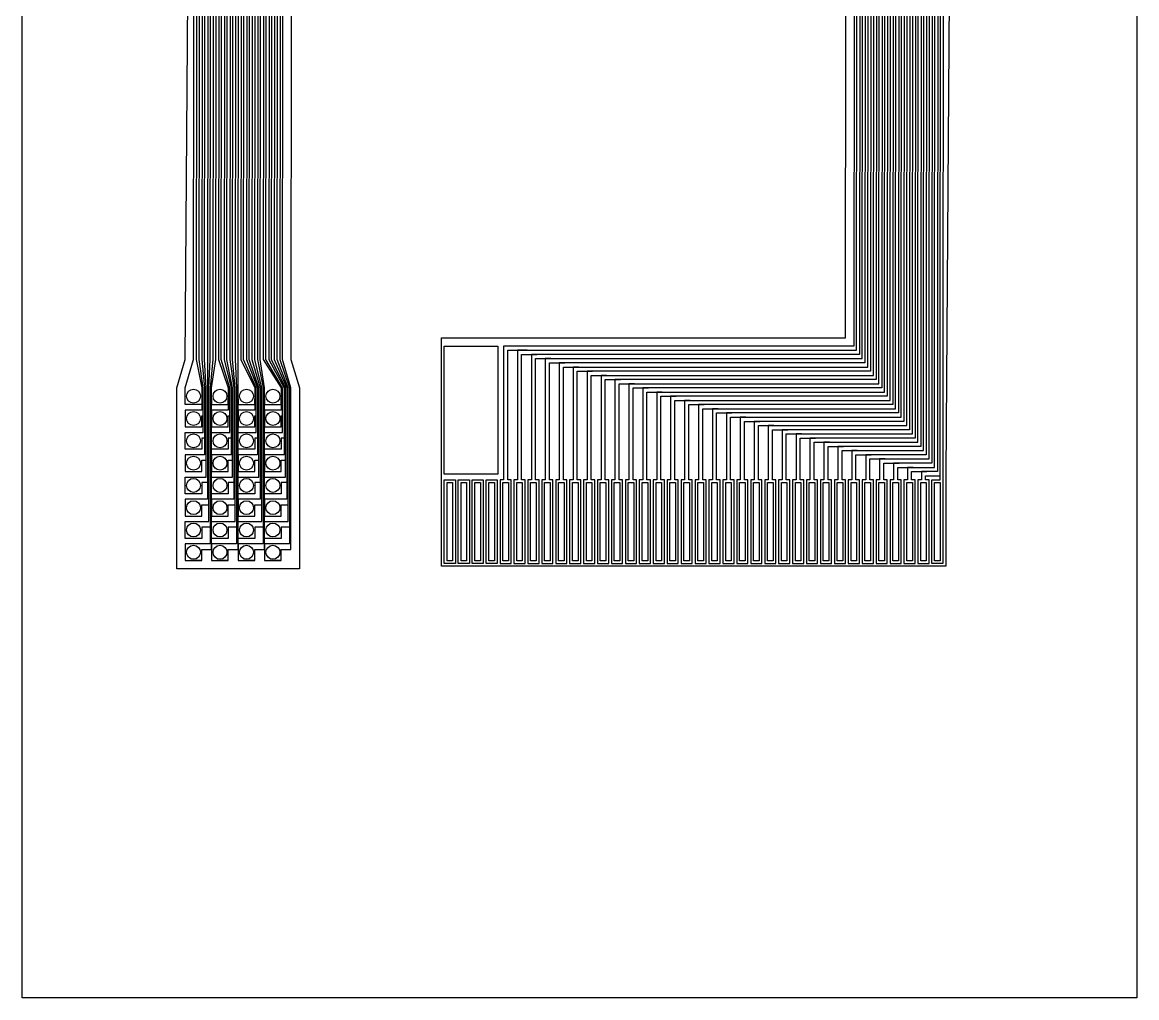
# Model space of a CAD drawing. Header units: inches. Extents: x 17.9 to 57.9, y 13.1 to 83.1.
# Drawn here: x 17.86 to 57.86, y 13.15 to 48.15 of the extents above; entities that cross this region are included whole.
import ezdxf

# ---------------------------------------------------------------- set-up
doc = ezdxf.new("R2010")
doc.units = ezdxf.units.IN
doc.header["$MEASUREMENT"] = 0
for name, color, linetype in [('Foil', 5, 'Continuous'), ('Hole', 1, 'Continuous'), ('Outline', 93, 'Continuous')]:
    doc.layers.add(name, color=color, linetype=linetype)

# ---------------------------------------------------------------- blocks, each defined once
blk = doc.blocks.new('*U7')
at = {"layer": 'Hole'}
for p, q in [((-0.1, -1.4), (-0.1, 1.4)), ((-0.1, 1.4), (0.1, 1.4)), ((0.1, 1.4), (0.1, -1.4)), ((0.1, -1.4), (-0.1, -1.4))]:
    blk.add_line(p, q, dxfattribs=at)
blk = doc.blocks.new('*U8')
at = {"layer": 'Hole', "color": 0, "linetype": 'ByBlock', "lineweight": -2, "transparency": 16777216}
for p in [(0, 0), (0.5, 0), (1, 0), (1.5, 0), (2, 0), (2.5, 0), (3, 0), (3.5, 0), (4, 0), (4.5, 0), (5, 0), (5.5, 0), (6, 0), (6.5, 0), (7, 0), (7.5, 0), (8, 0), (8.5, 0), (9, 0), (9.5, 0), (10, 0), (10.5, 0), (11, 0), (11.5, 0), (12, 0), (12.5, 0), (13, 0), (13.5, 0), (14, 0), (14.5, 0), (15, 0), (15.5, 0), (16, 0), (16.5, 0), (17, 0), (17.5, 0)]:
    blk.add_blockref('*U7', p, dxfattribs=at)

msp = doc.modelspace()

# ---------------------------------------------------------------- linework, layer by layer
at = {"layer": 'Foil'}
for p, q in [((17.859, 13.148), (17.859, 83.148)), ((57.859, 83.148), (57.859, 13.148)), ((47.731, 63.572), (47.706, 36.529)), ((47.806, 36.529), (47.831, 63.572)), ((47.931, 63.572), (47.906, 36.529)), ((48.006, 36.529), (48.031, 63.572)), ((48.131, 63.572), (48.106, 36.529)), ((48.206, 36.529), (48.231, 63.572)), ((48.331, 63.572), (48.306, 36.529)), ((48.406, 36.529), (48.431, 63.572)), ((48.531, 63.572), (48.506, 36.529)), ((48.606, 36.529), (48.631, 63.572)), ((48.731, 63.572), (48.706, 36.529)), ((48.806, 36.529), (48.831, 63.572)), ((48.931, 63.572), (48.906, 36.529)), ((49.006, 36.529), (49.031, 63.572)), ((49.131, 63.572), (49.106, 36.529)), ((49.206, 36.529), (49.231, 63.572)), ((49.331, 63.572), (49.306, 36.529)), ((49.406, 36.529), (49.431, 63.572)), ((49.531, 63.572), (49.506, 36.529)), ((49.606, 36.529), (49.631, 63.572)), ((49.731, 63.572), (49.706, 36.529)), ((49.806, 36.529), (49.831, 63.572)), ((49.931, 63.572), (49.906, 36.529)), ((50.006, 36.529), (50.031, 63.572)), ((50.131, 63.572), (50.106, 36.529)), ((50.206, 36.529), (50.231, 63.572)), ((50.331, 63.572), (50.306, 36.529)), ((50.406, 36.529), (50.431, 63.572)), ((50.531, 63.572), (50.506, 36.529)), ((50.606, 36.529), (50.631, 63.572)), ((50.731, 63.572), (50.706, 36.529)), ((50.806, 36.529), (50.831, 63.572)), ((50.931, 63.572), (50.906, 36.529)), ((24.003, 36.053), (24.027, 63.096)), ((24.127, 63.096), (24.103, 36.053)), ((24.203, 36.053), (24.227, 63.096)), ((24.327, 63.096), (24.303, 36.053)), ((24.403, 36.053), (24.427, 63.096)), ((24.527, 63.096), (24.503, 36.053)), ((24.603, 36.053), (24.627, 63.096)), ((24.727, 63.096), (24.703, 36.053)), ((24.803, 36.053), (24.827, 63.096)), ((24.927, 63.096), (24.903, 36.053)), ((25.003, 36.053), (25.027, 63.096)), ((25.127, 63.096), (25.103, 36.053)), ((25.203, 36.053), (25.227, 63.096)), ((25.327, 63.096), (25.303, 36.053)), ((25.403, 36.053), (25.427, 63.096)), ((25.527, 63.096), (25.503, 36.053)), ((25.603, 36.053), (25.627, 63.096)), ((25.727, 63.096), (25.703, 36.053)), ((25.803, 36.053), (25.827, 63.096)), ((25.927, 63.096), (25.903, 36.053)), ((26.003, 36.053), (26.027, 63.096)), ((26.127, 63.096), (26.103, 36.053)), ((26.203, 36.053), (26.227, 63.096)), ((26.327, 63.096), (26.303, 36.053)), ((26.403, 36.053), (26.427, 63.096)), ((26.527, 63.096), (26.503, 36.053)), ((26.603, 36.053), (26.627, 63.096)), ((26.727, 63.096), (26.703, 36.053)), ((26.803, 36.053), (26.827, 63.096)), ((26.927, 63.096), (26.903, 36.053)), ((27.003, 36.053), (27.027, 63.096)), ((27.127, 63.096), (27.103, 36.053)), ((27.203, 36.053), (27.227, 63.096)), ((33.006, 31.929), (33.006, 36.529)), ((33.006, 36.529), (34.931, 36.529)), ((34.931, 36.529), (34.931, 31.929)), ((47.706, 36.529), (35.131, 36.529)), ((35.131, 36.529), (35.131, 31.729)), ((47.806, 36.379), (47.806, 36.529)), ((47.906, 36.529), (47.906, 36.229)), ((48.006, 36.079), (48.006, 36.529)), ((48.106, 36.529), (48.106, 35.929)), ((48.206, 35.779), (48.206, 36.529)), ((48.306, 36.529), (48.306, 35.629)), ((48.406, 35.479), (48.406, 36.529)), ((48.506, 36.529), (48.506, 35.329)), ((48.606, 35.179), (48.606, 36.529)), ((48.706, 36.529), (48.706, 35.029)), ((48.806, 34.879), (48.806, 36.529)), ((48.906, 36.529), (48.906, 34.729)), ((49.006, 34.579), (49.006, 36.529)), ((49.106, 36.529), (49.106, 34.429)), ((49.206, 34.279), (49.206, 36.529)), ((49.306, 36.529), (49.306, 34.129)), ((49.406, 33.979), (49.406, 36.529)), ((49.506, 36.529), (49.506, 33.829)), ((49.606, 33.679), (49.606, 36.529)), ((49.706, 36.529), (49.706, 33.529)), ((49.806, 33.379), (49.806, 36.529)), ((49.906, 36.529), (49.906, 33.229)), ((50.006, 33.079), (50.006, 36.529)), ((50.106, 36.529), (50.106, 32.929)), ((50.206, 32.779), (50.206, 36.529)), ((50.306, 36.529), (50.306, 32.629)), ((50.406, 32.479), (50.406, 36.529)), ((50.506, 36.529), (50.506, 32.329)), ((50.606, 32.179), (50.606, 36.529)), ((50.706, 36.529), (50.706, 32.029)), ((50.806, 31.879), (50.806, 36.529)), ((50.906, 36.529), (50.906, 31.729)), ((23.703, 35.031), (24.003, 36.053)), ((24.103, 36.053), (24.303, 35.031)), ((24.353, 35.031), (24.203, 36.053)), ((24.303, 36.053), (24.403, 35.031)), ((24.453, 35.031), (24.403, 36.053)), ((24.503, 36.053), (24.503, 35.031)), ((24.553, 35.031), (24.603, 36.053)), ((24.703, 36.053), (24.603, 35.031)), ((24.653, 35.031), (24.803, 36.053)), ((24.903, 36.053), (25.253, 35.031)), ((25.303, 35.031), (25.003, 36.053)), ((25.103, 36.053), (25.353, 35.031)), ((25.403, 35.031), (25.203, 36.053)), ((25.303, 36.053), (25.453, 35.031)), ((25.503, 35.031), (25.403, 36.053)), ((25.503, 36.053), (25.553, 35.031)), ((25.603, 35.031), (25.603, 36.053)), ((25.703, 36.053), (26.203, 35.031)), ((26.253, 35.031), (25.803, 36.053)), ((25.903, 36.053), (26.303, 35.031)), ((26.353, 35.031), (26.003, 36.053)), ((26.103, 36.053), (26.403, 35.031)), ((26.453, 35.031), (26.203, 36.053)), ((26.303, 36.053), (26.503, 35.031)), ((26.553, 35.031), (26.403, 36.053)), ((26.503, 36.053), (27.153, 35.031)), ((27.203, 35.031), (26.603, 36.053)), ((26.703, 36.053), (27.253, 35.031)), ((27.303, 35.031), (26.803, 36.053)), ((26.903, 36.053), (27.353, 35.031)), ((27.403, 35.031), (27.003, 36.053)), ((27.103, 36.053), (27.453, 35.031)), ((27.503, 35.031), (27.203, 36.053)), ((35.281, 31.729), (35.281, 36.379)), ((35.281, 36.379), (47.806, 36.379)), ((35.831, 36.379), (35.631, 36.379)), ((35.631, 36.379), (35.631, 31.729)), ((35.981, 36.379), (35.781, 36.379)), ((35.781, 31.729), (35.781, 36.229)), ((35.781, 36.229), (36.131, 36.229)), ((47.906, 36.229), (36.131, 36.229)), ((36.131, 36.229), (36.131, 31.729)), ((36.131, 36.229), (36.331, 36.229)), ((36.281, 31.729), (36.281, 36.079)), ((36.281, 36.079), (48.006, 36.079)), ((36.831, 36.079), (36.631, 36.079)), ((36.631, 36.079), (36.631, 31.729)), ((36.781, 31.729), (36.781, 35.929)), ((36.781, 35.929), (37.131, 35.929)), ((48.106, 35.929), (37.131, 35.929)), ((37.131, 35.929), (37.131, 31.729)), ((37.131, 35.929), (37.331, 35.929)), ((37.281, 31.729), (37.281, 35.779)), ((37.281, 35.779), (48.206, 35.779)), ((37.831, 35.779), (37.631, 35.779)), ((37.631, 35.779), (37.631, 31.729)), ((37.781, 31.729), (37.781, 35.629)), ((37.781, 35.629), (38.131, 35.629)), ((48.306, 35.629), (38.131, 35.629)), ((38.131, 35.629), (38.131, 31.729)), ((38.131, 35.629), (38.331, 35.629)), ((38.281, 31.729), (38.281, 35.479)), ((38.281, 35.479), (48.406, 35.479)), ((38.831, 35.479), (38.631, 35.479)), ((38.631, 35.479), (38.631, 31.729)), ((38.781, 31.729), (38.781, 35.329)), ((38.781, 35.329), (39.131, 35.329)), ((48.506, 35.329), (39.131, 35.329)), ((39.131, 35.329), (39.131, 31.729)), ((39.131, 35.329), (39.331, 35.329)), ((23.703, 34.431), (23.703, 35.031)), ((24.303, 35.031), (24.303, 34.231)), ((24.353, 34.031), (24.353, 35.031)), ((24.403, 35.031), (24.403, 32.631)), ((24.453, 32.431), (24.453, 35.031)), ((24.503, 35.031), (24.503, 31.031)), ((24.553, 30.831), (24.553, 35.031)), ((24.603, 35.031), (24.603, 29.431)), ((24.653, 29.231), (24.653, 35.031)), ((25.253, 35.031), (25.253, 34.231)), ((25.303, 34.031), (25.303, 35.031)), ((25.353, 35.031), (25.353, 32.631)), ((25.403, 32.431), (25.403, 35.031)), ((25.453, 35.031), (25.453, 31.031)), ((25.503, 30.831), (25.503, 35.031)), ((25.553, 35.031), (25.553, 29.431)), ((25.603, 29.231), (25.603, 35.031)), ((26.203, 35.031), (26.203, 34.231)), ((26.253, 34.031), (26.253, 35.031)), ((26.303, 35.031), (26.303, 32.631)), ((26.353, 32.431), (26.353, 35.031)), ((26.403, 35.031), (26.403, 31.031)), ((26.453, 30.831), (26.453, 35.031)), ((26.503, 35.031), (26.503, 29.431)), ((26.553, 29.231), (26.553, 35.031)), ((27.153, 35.031), (27.153, 34.231)), ((27.203, 34.031), (27.203, 35.031)), ((27.253, 35.031), (27.253, 32.631)), ((27.303, 32.431), (27.303, 35.031)), ((27.353, 35.031), (27.353, 31.031)), ((27.403, 30.831), (27.403, 35.031)), ((27.453, 35.031), (27.453, 29.431)), ((27.503, 29.231), (27.503, 35.031)), ((39.281, 31.729), (39.281, 35.179)), ((39.281, 35.179), (48.606, 35.179)), ((39.831, 35.179), (39.631, 35.179)), ((39.631, 35.179), (39.631, 31.729)), ((39.781, 31.729), (39.781, 35.029)), ((39.781, 35.029), (40.131, 35.029)), ((48.706, 35.029), (40.131, 35.029)), ((40.131, 35.029), (40.131, 31.729)), ((40.131, 35.029), (40.331, 35.029)), ((40.281, 31.729), (40.281, 34.879)), ((40.281, 34.879), (48.806, 34.879)), ((40.831, 34.879), (40.631, 34.879)), ((40.631, 34.879), (40.631, 31.729)), ((24.303, 34.431), (23.703, 34.431)), ((24.303, 34.631), (24.303, 34.431)), ((24.653, 34.631), (24.653, 34.431)), ((24.653, 34.431), (25.253, 34.431)), ((25.253, 34.431), (25.253, 34.631)), ((25.603, 34.631), (25.603, 34.431)), ((25.603, 34.431), (26.203, 34.431)), ((26.203, 34.431), (26.203, 34.631)), ((26.553, 34.631), (26.553, 34.431)), ((26.553, 34.431), (27.153, 34.431)), ((27.153, 34.431), (27.153, 34.631)), ((40.781, 31.729), (40.781, 34.729)), ((40.781, 34.729), (41.131, 34.729)), ((48.906, 34.729), (41.131, 34.729)), ((41.131, 34.729), (41.131, 31.729)), ((41.131, 34.729), (41.331, 34.729)), ((41.281, 31.729), (41.281, 34.579)), ((41.281, 34.579), (49.006, 34.579)), ((41.831, 34.579), (41.631, 34.579)), ((41.631, 34.579), (41.631, 31.729)), ((41.781, 31.729), (41.781, 34.429)), ((41.781, 34.429), (42.131, 34.429)), ((49.106, 34.429), (42.131, 34.429)), ((42.131, 34.429), (42.131, 31.729)), ((42.131, 34.429), (42.331, 34.429)), ((24.303, 34.231), (23.703, 34.231)), ((23.703, 34.231), (23.703, 33.631)), ((24.303, 33.631), (24.303, 34.031)), ((24.303, 34.031), (24.353, 34.031)), ((24.353, 34.031), (24.353, 34.231)), ((24.353, 33.431), (24.353, 34.031)), ((25.253, 34.231), (24.653, 34.231)), ((24.653, 34.231), (24.653, 33.631)), ((25.253, 33.631), (25.253, 34.031)), ((25.253, 34.031), (25.303, 34.031)), ((25.303, 34.031), (25.303, 34.231)), ((25.303, 33.431), (25.303, 34.031)), ((26.203, 34.231), (25.603, 34.231)), ((25.603, 34.231), (25.603, 33.631)), ((26.203, 33.631), (26.203, 34.031)), ((26.203, 34.031), (26.253, 34.031)), ((26.253, 34.031), (26.253, 34.231)), ((26.253, 33.431), (26.253, 34.031)), ((27.153, 34.231), (26.553, 34.231)), ((26.553, 34.231), (26.553, 33.631)), ((27.153, 33.631), (27.153, 34.031)), ((27.153, 34.031), (27.203, 34.031)), ((27.203, 34.031), (27.203, 34.231)), ((27.203, 33.431), (27.203, 34.031)), ((42.281, 31.729), (42.281, 34.279)), ((42.281, 34.279), (49.206, 34.279)), ((42.831, 34.279), (42.631, 34.279)), ((42.631, 34.279), (42.631, 31.729)), ((42.781, 31.729), (42.781, 34.129)), ((42.781, 34.129), (43.131, 34.129)), ((49.306, 34.129), (43.131, 34.129)), ((43.131, 34.129), (43.131, 31.729)), ((43.131, 34.129), (43.331, 34.129)), ((23.703, 33.631), (24.303, 33.631)), ((24.653, 33.631), (25.253, 33.631)), ((25.603, 33.631), (26.203, 33.631)), ((26.553, 33.631), (27.153, 33.631)), ((43.281, 31.729), (43.281, 33.979)), ((43.281, 33.979), (49.406, 33.979)), ((43.831, 33.979), (43.631, 33.979)), ((43.631, 33.979), (43.631, 31.729)), ((43.781, 31.729), (43.781, 33.829)), ((43.781, 33.829), (44.131, 33.829)), ((49.506, 33.829), (44.131, 33.829)), ((44.131, 33.829), (44.131, 31.729)), ((44.131, 33.829), (44.331, 33.829)), ((44.281, 31.729), (44.281, 33.679)), ((44.281, 33.679), (49.606, 33.679)), ((44.831, 33.679), (44.631, 33.679)), ((44.631, 33.679), (44.631, 31.729)), ((23.703, 32.831), (23.703, 33.431)), ((23.703, 33.431), (24.353, 33.431)), ((24.403, 33.231), (24.303, 33.231)), ((24.303, 33.231), (24.303, 32.831)), ((24.403, 33.431), (24.403, 33.231)), ((24.653, 32.831), (24.653, 33.431)), ((24.653, 33.431), (25.303, 33.431)), ((25.353, 33.231), (25.253, 33.231)), ((25.253, 33.231), (25.253, 32.831)), ((25.353, 33.431), (25.353, 33.231)), ((25.603, 32.831), (25.603, 33.431)), ((25.603, 33.431), (26.253, 33.431)), ((26.303, 33.231), (26.203, 33.231)), ((26.203, 33.231), (26.203, 32.831)), ((26.303, 33.431), (26.303, 33.231)), ((26.553, 32.831), (26.553, 33.431)), ((26.553, 33.431), (27.203, 33.431)), ((27.253, 33.231), (27.153, 33.231)), ((27.153, 33.231), (27.153, 32.831)), ((27.253, 33.431), (27.253, 33.231)), ((44.781, 31.729), (44.781, 33.529)), ((44.781, 33.529), (45.131, 33.529)), ((49.706, 33.529), (45.131, 33.529)), ((45.131, 33.529), (45.131, 31.729)), ((45.131, 33.529), (45.331, 33.529)), ((45.281, 31.729), (45.281, 33.379)), ((45.281, 33.379), (49.806, 33.379)), ((45.831, 33.379), (45.631, 33.379)), ((45.631, 33.379), (45.631, 31.729)), ((45.781, 31.729), (45.781, 33.229)), ((45.781, 33.229), (46.131, 33.229)), ((49.906, 33.229), (46.131, 33.229)), ((46.131, 33.229), (46.131, 31.729)), ((46.131, 33.229), (46.331, 33.229)), ((24.303, 32.831), (23.703, 32.831)), ((25.253, 32.831), (24.653, 32.831)), ((26.203, 32.831), (25.603, 32.831)), ((27.153, 32.831), (26.553, 32.831)), ((46.281, 31.729), (46.281, 33.079)), ((46.281, 33.079), (50.006, 33.079)), ((46.831, 33.079), (46.631, 33.079)), ((46.631, 33.079), (46.631, 31.729)), ((46.781, 31.729), (46.781, 32.929)), ((46.781, 32.929), (47.131, 32.929)), ((50.106, 32.929), (47.131, 32.929)), ((47.131, 32.929), (47.131, 31.729)), ((47.131, 32.929), (47.331, 32.929)), ((24.403, 32.631), (23.703, 32.631)), ((23.703, 32.631), (23.703, 32.031)), ((24.303, 32.031), (24.303, 32.431)), ((24.303, 32.431), (24.453, 32.431)), ((24.453, 32.431), (24.453, 32.631)), ((24.453, 31.831), (24.453, 32.431)), ((25.353, 32.631), (24.653, 32.631)), ((24.653, 32.631), (24.653, 32.031)), ((25.253, 32.031), (25.253, 32.431)), ((25.253, 32.431), (25.403, 32.431)), ((25.403, 32.431), (25.403, 32.631)), ((25.403, 31.831), (25.403, 32.431)), ((26.303, 32.631), (25.603, 32.631)), ((25.603, 32.631), (25.603, 32.031)), ((26.203, 32.031), (26.203, 32.431)), ((26.203, 32.431), (26.353, 32.431)), ((26.353, 32.431), (26.353, 32.631)), ((26.353, 31.831), (26.353, 32.431)), ((27.253, 32.631), (26.553, 32.631)), ((26.553, 32.631), (26.553, 32.031)), ((27.153, 32.031), (27.153, 32.431)), ((27.153, 32.431), (27.303, 32.431)), ((27.303, 32.431), (27.303, 32.631)), ((27.303, 31.831), (27.303, 32.431)), ((47.281, 31.729), (47.281, 32.779)), ((47.281, 32.779), (50.206, 32.779)), ((47.831, 32.779), (47.631, 32.779)), ((47.631, 32.779), (47.631, 31.729)), ((47.781, 31.729), (47.781, 32.629)), ((47.781, 32.629), (48.131, 32.629)), ((50.306, 32.629), (48.131, 32.629)), ((48.131, 32.629), (48.131, 31.729)), ((48.131, 32.629), (48.331, 32.629)), ((48.281, 31.729), (48.281, 32.479)), ((48.281, 32.479), (50.406, 32.479)), ((48.831, 32.479), (48.631, 32.479)), ((48.631, 32.479), (48.631, 31.729)), ((23.703, 32.031), (24.303, 32.031)), ((24.653, 32.031), (25.253, 32.031)), ((25.603, 32.031), (26.203, 32.031)), ((26.553, 32.031), (27.153, 32.031)), ((48.781, 31.729), (48.781, 32.329)), ((48.781, 32.329), (49.131, 32.329)), ((50.506, 32.329), (49.131, 32.329)), ((49.131, 32.329), (49.131, 31.729)), ((49.131, 32.329), (49.331, 32.329)), ((49.281, 31.729), (49.281, 32.179)), ((49.281, 32.179), (50.606, 32.179)), ((49.831, 32.179), (49.631, 32.179)), ((49.631, 32.179), (49.631, 31.729)), ((49.781, 31.729), (49.781, 32.029)), ((49.781, 32.029), (50.131, 32.029)), ((50.706, 32.029), (50.131, 32.029)), ((50.131, 32.029), (50.131, 31.729)), ((50.131, 32.029), (50.331, 32.029)), ((50.806, 31.879), (50.806, 32.079)), ((23.703, 31.231), (23.703, 31.831)), ((23.703, 31.831), (24.453, 31.831)), ((24.503, 31.631), (24.303, 31.631)), ((24.303, 31.631), (24.303, 31.231)), ((24.503, 31.831), (24.503, 31.631)), ((24.653, 31.231), (24.653, 31.831)), ((24.653, 31.831), (25.403, 31.831)), ((25.453, 31.631), (25.253, 31.631)), ((25.253, 31.631), (25.253, 31.231)), ((25.453, 31.831), (25.453, 31.631)), ((25.603, 31.231), (25.603, 31.831)), ((25.603, 31.831), (26.353, 31.831)), ((26.403, 31.631), (26.203, 31.631)), ((26.203, 31.631), (26.203, 31.231)), ((26.403, 31.831), (26.403, 31.631)), ((26.553, 31.231), (26.553, 31.831)), ((26.553, 31.831), (27.303, 31.831)), ((27.353, 31.631), (27.153, 31.631)), ((27.153, 31.631), (27.153, 31.231)), ((27.353, 31.831), (27.353, 31.631)), ((34.931, 31.929), (33.006, 31.929)), ((33.006, 28.729), (33.006, 31.729)), ((33.006, 31.729), (33.406, 31.729)), ((33.406, 31.729), (33.406, 28.729)), ((33.506, 28.729), (33.506, 31.729)), ((33.506, 31.729), (33.906, 31.729)), ((33.906, 31.729), (33.906, 28.729)), ((34.006, 28.729), (34.006, 31.729)), ((34.006, 31.729), (34.406, 31.729)), ((34.406, 31.729), (34.406, 28.729)), ((34.506, 28.729), (34.506, 31.729)), ((34.506, 31.729), (34.906, 31.729)), ((34.906, 31.729), (34.906, 28.729)), ((35.131, 31.729), (35.006, 31.729)), ((35.006, 31.729), (35.006, 28.729)), ((35.406, 31.729), (35.281, 31.729)), ((35.406, 28.729), (35.406, 31.729)), ((35.631, 31.729), (35.506, 31.729)), ((35.506, 31.729), (35.506, 28.729)), ((35.906, 31.729), (35.781, 31.729)), ((35.906, 28.729), (35.906, 31.729)), ((36.131, 31.729), (36.006, 31.729)), ((36.006, 31.729), (36.006, 28.729)), ((36.406, 31.729), (36.281, 31.729)), ((36.406, 28.729), (36.406, 31.729)), ((36.631, 31.729), (36.506, 31.729)), ((36.506, 31.729), (36.506, 28.729)), ((36.906, 31.729), (36.781, 31.729)), ((36.906, 28.729), (36.906, 31.729)), ((37.131, 31.729), (37.006, 31.729)), ((37.006, 31.729), (37.006, 28.729)), ((37.406, 31.729), (37.281, 31.729)), ((37.406, 28.729), (37.406, 31.729)), ((37.631, 31.729), (37.506, 31.729)), ((37.506, 31.729), (37.506, 28.729)), ((37.906, 31.729), (37.781, 31.729)), ((37.906, 28.729), (37.906, 31.729)), ((38.131, 31.729), (38.006, 31.729)), ((38.006, 31.729), (38.006, 28.729)), ((38.406, 31.729), (38.281, 31.729)), ((38.406, 28.729), (38.406, 31.729)), ((38.631, 31.729), (38.506, 31.729)), ((38.506, 31.729), (38.506, 28.729)), ((38.906, 31.729), (38.781, 31.729)), ((38.906, 28.729), (38.906, 31.729)), ((39.131, 31.729), (39.006, 31.729)), ((39.006, 31.729), (39.006, 28.729)), ((39.406, 31.729), (39.281, 31.729)), ((39.406, 28.729), (39.406, 31.729)), ((39.631, 31.729), (39.506, 31.729)), ((39.506, 31.729), (39.506, 28.729)), ((39.906, 31.729), (39.781, 31.729)), ((39.906, 28.729), (39.906, 31.729)), ((40.131, 31.729), (40.006, 31.729)), ((40.006, 31.729), (40.006, 28.729)), ((40.406, 31.729), (40.281, 31.729)), ((40.406, 28.729), (40.406, 31.729)), ((40.631, 31.729), (40.506, 31.729)), ((40.506, 31.729), (40.506, 28.729)), ((40.906, 31.729), (40.781, 31.729)), ((40.906, 28.729), (40.906, 31.729)), ((41.131, 31.729), (41.006, 31.729)), ((41.006, 31.729), (41.006, 28.729)), ((41.406, 31.729), (41.281, 31.729)), ((41.406, 28.729), (41.406, 31.729)), ((41.631, 31.729), (41.506, 31.729)), ((41.506, 31.729), (41.506, 28.729)), ((41.906, 31.729), (41.781, 31.729)), ((41.906, 28.729), (41.906, 31.729)), ((42.131, 31.729), (42.006, 31.729)), ((42.006, 31.729), (42.006, 28.729)), ((42.406, 31.729), (42.281, 31.729)), ((42.406, 28.729), (42.406, 31.729)), ((42.631, 31.729), (42.506, 31.729)), ((42.506, 31.729), (42.506, 28.729)), ((42.906, 31.729), (42.781, 31.729)), ((42.906, 28.729), (42.906, 31.729)), ((43.131, 31.729), (43.006, 31.729)), ((43.006, 31.729), (43.006, 28.729)), ((43.406, 31.729), (43.281, 31.729)), ((43.406, 28.729), (43.406, 31.729)), ((43.631, 31.729), (43.506, 31.729)), ((43.506, 31.729), (43.506, 28.729)), ((43.906, 31.729), (43.781, 31.729)), ((43.906, 28.729), (43.906, 31.729)), ((44.131, 31.729), (44.006, 31.729)), ((44.006, 31.729), (44.006, 28.729)), ((44.406, 31.729), (44.281, 31.729)), ((44.406, 28.729), (44.406, 31.729)), ((44.631, 31.729), (44.506, 31.729)), ((44.506, 31.729), (44.506, 28.729)), ((44.906, 31.729), (44.781, 31.729)), ((44.906, 28.729), (44.906, 31.729)), ((45.131, 31.729), (45.006, 31.729)), ((45.006, 31.729), (45.006, 28.729)), ((45.406, 31.729), (45.281, 31.729)), ((45.406, 28.729), (45.406, 31.729)), ((45.631, 31.729), (45.506, 31.729)), ((45.506, 31.729), (45.506, 28.729)), ((45.906, 31.729), (45.781, 31.729)), ((45.906, 28.729), (45.906, 31.729)), ((46.131, 31.729), (46.006, 31.729)), ((46.006, 31.729), (46.006, 28.729)), ((46.406, 31.729), (46.281, 31.729)), ((46.406, 28.729), (46.406, 31.729)), ((46.631, 31.729), (46.506, 31.729)), ((46.506, 31.729), (46.506, 28.729)), ((46.906, 31.729), (46.781, 31.729)), ((46.906, 28.729), (46.906, 31.729)), ((47.131, 31.729), (47.006, 31.729)), ((47.006, 31.729), (47.006, 28.729)), ((47.406, 31.729), (47.281, 31.729)), ((47.406, 28.729), (47.406, 31.729)), ((47.631, 31.729), (47.506, 31.729)), ((47.506, 31.729), (47.506, 28.729)), ((47.906, 31.729), (47.781, 31.729)), ((47.906, 28.729), (47.906, 31.729)), ((48.131, 31.729), (48.006, 31.729)), ((48.006, 31.729), (48.006, 28.729)), ((48.406, 31.729), (48.281, 31.729)), ((48.406, 28.729), (48.406, 31.729)), ((48.631, 31.729), (48.506, 31.729)), ((48.506, 31.729), (48.506, 28.729)), ((48.906, 31.729), (48.781, 31.729)), ((48.906, 28.729), (48.906, 31.729)), ((49.131, 31.729), (49.006, 31.729)), ((49.006, 31.729), (49.006, 28.729)), ((49.406, 31.729), (49.281, 31.729)), ((49.406, 28.729), (49.406, 31.729)), ((49.631, 31.729), (49.506, 31.729)), ((49.506, 31.729), (49.506, 28.729)), ((49.906, 31.729), (49.781, 31.729)), ((49.906, 28.729), (49.906, 31.729)), ((50.131, 31.729), (50.006, 31.729)), ((50.006, 31.729), (50.006, 28.729)), ((50.281, 31.729), (50.281, 31.879)), ((50.281, 31.879), (50.806, 31.879)), ((50.406, 31.729), (50.281, 31.729)), ((50.406, 28.729), (50.406, 31.729)), ((50.506, 28.729), (50.506, 31.729)), ((50.506, 31.729), (50.806, 31.729)), ((50.806, 31.729), (50.806, 31.879)), ((50.906, 31.729), (50.906, 28.729)), ((24.303, 31.231), (23.703, 31.231)), ((25.253, 31.231), (24.653, 31.231)), ((26.203, 31.231), (25.603, 31.231)), ((27.153, 31.231), (26.553, 31.231)), ((24.503, 31.031), (23.703, 31.031)), ((23.703, 31.031), (23.703, 30.431)), ((24.303, 30.431), (24.303, 30.831)), ((24.303, 30.831), (24.553, 30.831)), ((24.553, 30.831), (24.553, 31.031)), ((24.553, 30.231), (24.553, 30.831)), ((25.453, 31.031), (24.653, 31.031)), ((24.653, 31.031), (24.653, 30.431)), ((25.253, 30.431), (25.253, 30.831)), ((25.253, 30.831), (25.503, 30.831)), ((25.503, 30.831), (25.503, 31.031)), ((25.503, 30.231), (25.503, 30.831)), ((26.403, 31.031), (25.603, 31.031)), ((25.603, 31.031), (25.603, 30.431)), ((26.203, 30.431), (26.203, 30.831)), ((26.203, 30.831), (26.453, 30.831)), ((26.453, 30.831), (26.453, 31.031)), ((26.453, 30.231), (26.453, 30.831)), ((27.353, 31.031), (26.553, 31.031)), ((26.553, 31.031), (26.553, 30.431)), ((27.153, 30.431), (27.153, 30.831)), ((27.153, 30.831), (27.403, 30.831)), ((27.403, 30.831), (27.403, 31.031)), ((27.403, 30.231), (27.403, 30.831)), ((23.703, 30.431), (24.303, 30.431)), ((24.653, 30.431), (25.253, 30.431)), ((25.603, 30.431), (26.203, 30.431)), ((26.553, 30.431), (27.153, 30.431)), ((23.703, 29.631), (23.703, 30.231)), ((23.703, 30.231), (24.553, 30.231)), ((24.603, 30.031), (24.303, 30.031)), ((24.303, 30.031), (24.303, 29.631)), ((24.603, 30.231), (24.603, 30.031)), ((24.653, 29.631), (24.653, 30.231)), ((24.653, 30.231), (25.503, 30.231)), ((25.553, 30.031), (25.253, 30.031)), ((25.253, 30.031), (25.253, 29.631)), ((25.553, 30.231), (25.553, 30.031)), ((25.603, 29.631), (25.603, 30.231)), ((25.603, 30.231), (26.453, 30.231)), ((26.503, 30.031), (26.203, 30.031)), ((26.203, 30.031), (26.203, 29.631)), ((26.503, 30.231), (26.503, 30.031)), ((26.553, 29.631), (26.553, 30.231)), ((26.553, 30.231), (27.403, 30.231)), ((27.453, 30.031), (27.153, 30.031)), ((27.153, 30.031), (27.153, 29.631)), ((27.453, 30.231), (27.453, 30.031)), ((24.303, 29.631), (23.703, 29.631)), ((25.253, 29.631), (24.653, 29.631)), ((26.203, 29.631), (25.603, 29.631)), ((27.153, 29.631), (26.553, 29.631)), ((24.603, 29.431), (23.703, 29.431)), ((23.703, 29.431), (23.703, 28.831)), ((24.303, 28.831), (24.303, 29.231)), ((24.303, 29.231), (24.653, 29.231)), ((25.553, 29.431), (24.653, 29.431)), ((24.653, 29.431), (24.653, 28.831)), ((25.253, 28.831), (25.253, 29.231)), ((25.253, 29.231), (25.603, 29.231)), ((26.503, 29.431), (25.603, 29.431)), ((25.603, 29.431), (25.603, 28.831)), ((26.203, 28.831), (26.203, 29.231)), ((26.203, 29.231), (26.553, 29.231)), ((27.453, 29.431), (26.553, 29.431)), ((26.553, 29.431), (26.553, 28.831)), ((27.153, 28.831), (27.153, 29.231)), ((27.153, 29.231), (27.503, 29.231)), ((23.703, 28.831), (24.303, 28.831)), ((24.303, 28.831), (23.903, 28.831)), ((24.653, 28.831), (25.253, 28.831)), ((25.253, 28.831), (24.853, 28.831)), ((25.603, 28.831), (26.203, 28.831)), ((26.203, 28.831), (25.803, 28.831)), ((26.553, 28.831), (27.153, 28.831)), ((27.153, 28.831), (26.753, 28.831)), ((33.406, 28.729), (33.006, 28.729)), ((33.906, 28.729), (33.506, 28.729)), ((34.406, 28.729), (34.006, 28.729)), ((34.906, 28.729), (34.506, 28.729)), ((35.006, 28.729), (35.406, 28.729)), ((35.506, 28.729), (35.906, 28.729)), ((36.006, 28.729), (36.406, 28.729)), ((36.506, 28.729), (36.906, 28.729)), ((37.006, 28.729), (37.406, 28.729)), ((37.506, 28.729), (37.906, 28.729)), ((38.006, 28.729), (38.406, 28.729)), ((38.506, 28.729), (38.906, 28.729)), ((39.006, 28.729), (39.406, 28.729)), ((39.506, 28.729), (39.906, 28.729)), ((40.006, 28.729), (40.406, 28.729)), ((40.506, 28.729), (40.906, 28.729)), ((41.006, 28.729), (41.406, 28.729)), ((41.506, 28.729), (41.906, 28.729)), ((42.006, 28.729), (42.406, 28.729)), ((42.506, 28.729), (42.906, 28.729)), ((43.006, 28.729), (43.406, 28.729)), ((43.506, 28.729), (43.906, 28.729)), ((44.006, 28.729), (44.406, 28.729)), ((44.506, 28.729), (44.906, 28.729)), ((45.006, 28.729), (45.406, 28.729)), ((45.506, 28.729), (45.906, 28.729)), ((46.006, 28.729), (46.406, 28.729)), ((46.506, 28.729), (46.906, 28.729)), ((47.006, 28.729), (47.406, 28.729)), ((47.506, 28.729), (47.906, 28.729)), ((48.006, 28.729), (48.406, 28.729)), ((48.506, 28.729), (48.906, 28.729)), ((49.006, 28.729), (49.406, 28.729)), ((49.506, 28.729), (49.906, 28.729)), ((50.006, 28.729), (50.406, 28.729)), ((50.906, 28.729), (50.506, 28.729)), ((57.859, 13.148), (17.859, 13.148))]:
    msp.add_line(p, q, dxfattribs=at)
at = {"layer": 'Hole'}
for p, q in [((17.859, 13.148), (17.859, 83.148)), ((57.859, 83.148), (57.859, 13.148)), ((57.859, 13.148), (17.859, 13.148))]:
    msp.add_line(p, q, dxfattribs=at)
for centre in [(24.006, 34.731), (24.956, 34.731), (25.906, 34.731), (26.856, 34.731), (24.006, 33.931), (24.956, 33.931), (25.906, 33.931), (26.856, 33.931), (24.006, 33.131), (24.956, 33.131), (25.906, 33.131), (26.856, 33.131), (24.006, 32.331), (24.956, 32.331), (25.906, 32.331), (26.856, 32.331), (24.006, 31.531), (24.956, 31.531), (25.906, 31.531), (26.856, 31.531), (24.006, 30.731), (24.956, 30.731), (25.906, 30.731), (26.856, 30.731), (24.006, 29.931), (24.956, 29.931), (25.906, 29.931), (26.856, 29.931), (24.006, 29.131), (24.956, 29.131), (25.906, 29.131), (26.856, 29.131)]:
    msp.add_circle(centre, 0.25, dxfattribs=at)
at = {"layer": 'Outline'}
for p, q in [((17.859, 13.148), (17.859, 83.148)), ((57.859, 83.148), (57.859, 13.148)), ((23.703, 36.053), (23.927, 67.696)), ((47.406, 36.829), (47.431, 63.572)), ((51.231, 63.572), (51.006, 31.929)), ((27.527, 62.796), (27.503, 36.053)), ((32.906, 28.629), (32.906, 36.829)), ((32.906, 36.829), (47.406, 36.829)), ((23.403, 35.031), (23.703, 36.053)), ((27.503, 36.053), (27.803, 35.031)), ((23.403, 28.531), (23.403, 35.031)), ((27.803, 35.031), (27.803, 28.531)), ((51.006, 31.929), (51.006, 28.629)), ((27.803, 28.531), (23.403, 28.531)), ((51.006, 28.629), (32.906, 28.629)), ((57.859, 13.148), (17.859, 13.148))]:
    msp.add_line(p, q, dxfattribs=at)

# ---------------------------------------------------------------- block references
at = {"layer": 'Hole'}
msp.add_blockref('*U8', (33.206, 30.229), dxfattribs=at)

doc.saveas('drawing.dxf')
